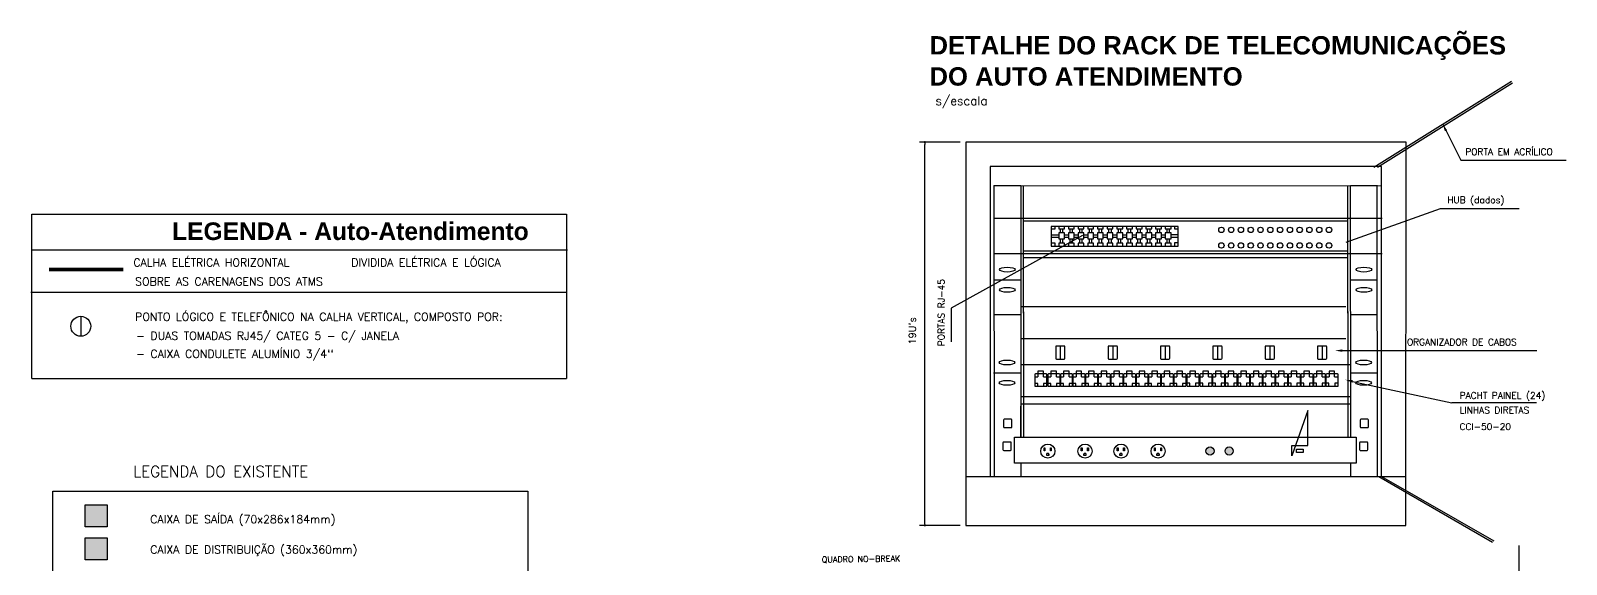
# Model space of a CAD drawing. Extents: x 16 to 124, y 36 to 90.
# Drawn here: x 102.82 to 123.75, y 79.43 to 86.69 of the extents above; entities that cross this region are included whole.
import ezdxf
from ezdxf.enums import TextEntityAlignment as Align

# ---------------------------------------------------------------- set-up
doc = ezdxf.new("R2010")
doc.units = 0
doc.header["$LTSCALE"] = 0.02
doc.header["$PDMODE"] = 2
doc.layers.get('DEFPOINTS').update_dxf_attribs({"linetype": 'CONTINUOUS'})
for name, color, linetype in [('20TEXTO_02', 1, 'CONTINUOUS'), ('25-COTAS', 4, 'CONTINUOUS'), ('25-TEXTO1', 7, 'CONTINUOUS'), ('34-LINHA', 2, 'CONTINUOUS'), ('35LUMINARIAS', 1, 'CONTINUOUS'), ('3PLANO', 5, 'CONTINUOUS'), ('7TEXTO', 1, 'CONTINUOUS'), ('ARQUITETURA', 1, 'CONTINUOUS'), ('CAIXAS', 7, 'CONTINUOUS'), ('CALHA', 160, 'CONTINUOUS'), ('DETALHES_CTR50', 2, 'CONTINUOUS'), ('PISO', 6, 'CONTINUOUS'), ('SETA', 1, 'CONTINUOUS'), ('TEXTO', 7, 'CONTINUOUS'), ('TEXTO-F', 6, 'CONTINUOUS'), ('TEXTO02', 3, 'CONTINUOUS'), ('TEXTO30', 5, 'CONTINUOUS'), ('TOMADAS30', 5, 'CONTINUOUS'), ('TX04-A', 1, 'CONTINUOUS')]:
    doc.layers.add(name, color=color, linetype=linetype)
doc.styles.add('REGUA60', font='romand.shx', dxfattribs={"width": 1.4})
doc.styles.add('ROMANS', font='simplex.shx')
doc.styles.add('SANSSERIFBOLD', font='sasb____.pfb', dxfattribs={"height": 0.5})
doc.dimstyles.new('ARQUITETURA', dxfattribs={"dimscale": 0, "dimtxt": 1.5, "dimasz": 0.1, "dimexe": 2, "dimexo": 3, "dimgap": 0.98, "dimtad": 1, "dimdec": 1, "dimlfac": 100, "dimrnd": 0.005, "dimdsep": 46, "dimtxsty": 'REGUA60', "dimcen": 4, "dimdle": 4, "dimse1": 1, "dimclrt": 2, "dimadec": 0, "dimazin": 0, "dimtfac": 100, "dimtmove": 0, "dimatfit": 3, "dimfxl": 1, "dimtolj": 1, "dimtzin": 0, "dimarcsym": 0})

msp = doc.modelspace()

# ---------------------------------------------------------------- hatches: boundary and pattern name
at = {"layer": 'ARQUITETURA', "linetype": 'Continuous'}
h = msp.add_hatch(color=1, dxfattribs=at)
h.paths.add_polyline_path([(118.95187, 80.97181, 1), (118.84067, 80.97181, 1)])
h.paths.add_polyline_path([(119.10015, 80.97181, 1), (119.21136, 80.97181, 1)])
at = {"layer": 'CAIXAS'}
for color, points in [(4, [(103.8667, 79.94069), (103.8667, 80.24069), (103.5667, 80.24069), (103.5667, 79.94069)]), (5, [(103.8667, 79.49087), (103.8667, 79.79087), (103.5667, 79.79087), (103.5667, 79.49087)])]:
    msp.add_hatch(color=color, dxfattribs=at).paths.add_polyline_path(points)

# ---------------------------------------------------------------- linework, layer by layer
at = {"layer": '25-COTAS'}
for p, q in [((115.01021, 85.16267), (115.01021, 85.14767)), ((115.00991, 79.97431), (115.00991, 79.98931))]:
    msp.add_line(p, q, dxfattribs=at)
at = {"layer": '25-COTAS', "const_width": 0.015}
for points in [[(115.01021, 85.17017, 1), (115.01021, 85.18517, 1)], [(115.00991, 79.96681, 1), (115.00991, 79.95181, 1)]]:
    msp.add_lwpolyline(points, format="xyb", close=True, dxfattribs=at)
at = {"layer": '34-LINHA', "color": 1}
for p, q in [((115.49125, 85.17767), (114.93521, 85.17767)), ((115.00991, 79.98931), (115.01021, 85.14767)), ((115.49095, 79.95931), (114.93491, 79.95931))]:
    msp.add_line(p, q, dxfattribs=at)
at = {"layer": '35LUMINARIAS'}
for p, q in [((116.73304, 83.91696), (116.83339, 83.91696)), ((116.85648, 83.94154), (116.85648, 83.99507)), ((116.88982, 83.94154), (116.88982, 83.99507)), ((116.91339, 83.91696), (116.96539, 83.91696)), ((116.99008, 83.94154), (116.99008, 83.99507)), ((117.02341, 83.94154), (117.02341, 83.99507)), ((117.0454, 83.91696), (117.0974, 83.91696)), ((117.12086, 83.94154), (117.12086, 83.99507)), ((117.15419, 83.94154), (117.15419, 83.99507)), ((117.1774, 83.91696), (117.22941, 83.91696)), ((117.25375, 83.94154), (117.25375, 83.99507)), ((117.28708, 83.94154), (117.28708, 83.99507)), ((117.30941, 83.91696), (117.36141, 83.91696)), ((117.38614, 83.94154), (117.38614, 83.99507)), ((117.41947, 83.94154), (117.41947, 83.99507)), ((117.44142, 83.91696), (117.49342, 83.91696)), ((117.51822, 83.94154), (117.51822, 83.99507)), ((117.55156, 83.94154), (117.55156, 83.99507)), ((117.57342, 83.91696), (117.62543, 83.91696)), ((117.64841, 83.94154), (117.64841, 83.99507)), ((117.68174, 83.94154), (117.68174, 83.99507)), ((117.70543, 83.91696), (117.75743, 83.91696)), ((117.7818, 83.94154), (117.7818, 83.99507)), ((117.81513, 83.94154), (117.81513, 83.99507)), ((117.83744, 83.91696), (117.88944, 83.91696)), ((117.91359, 83.94154), (117.91359, 83.99507)), ((117.94692, 83.94154), (117.94692, 83.99507)), ((117.96984, 83.91696), (118.02185, 83.91696)), ((118.04483, 83.94154), (118.04483, 83.99507)), ((118.07816, 83.94154), (118.07816, 83.99507)), ((118.10185, 83.91696), (118.15385, 83.91696)), ((118.17822, 83.94154), (118.17822, 83.99507)), ((118.21155, 83.94154), (118.21155, 83.99507)), ((118.23386, 83.91696), (118.28586, 83.91696)), ((118.31001, 83.94154), (118.31001, 83.99507)), ((118.34334, 83.94154), (118.34334, 83.99507)), ((118.36666, 83.91885), (118.46366, 83.91885)), ((116.73304, 83.88362), (116.83339, 83.88362)), ((116.85648, 83.80335), (116.85648, 83.86154)), ((116.88982, 83.80335), (116.88982, 83.86154)), ((116.91339, 83.88362), (116.96539, 83.88362)), ((116.99008, 83.80335), (116.99008, 83.86154)), ((117.02341, 83.80335), (117.02341, 83.86154)), ((117.0454, 83.88362), (117.0974, 83.88362)), ((117.12086, 83.80335), (117.12086, 83.86154)), ((117.15419, 83.80335), (117.15419, 83.86154)), ((117.1774, 83.88362), (117.22941, 83.88362)), ((117.25375, 83.80335), (117.25375, 83.86154)), ((117.28708, 83.80335), (117.28708, 83.86154)), ((117.30941, 83.88362), (117.36141, 83.88362)), ((117.38614, 83.80335), (117.38614, 83.86154)), ((117.41947, 83.80335), (117.41947, 83.86154)), ((117.44142, 83.88362), (117.49342, 83.88362)), ((117.51822, 83.80335), (117.51822, 83.86154)), ((117.55156, 83.80335), (117.55156, 83.86154)), ((117.57342, 83.88362), (117.62543, 83.88362)), ((117.64841, 83.80335), (117.64841, 83.86154)), ((117.68174, 83.80335), (117.68174, 83.86154)), ((117.70543, 83.88362), (117.75743, 83.88362)), ((117.7818, 83.80335), (117.7818, 83.86154)), ((117.81513, 83.80335), (117.81513, 83.86154)), ((117.83744, 83.88362), (117.88944, 83.88362)), ((117.91359, 83.80335), (117.91359, 83.86154)), ((117.94692, 83.80335), (117.94692, 83.86154)), ((117.96984, 83.88362), (118.02185, 83.88362)), ((118.04483, 83.80335), (118.04483, 83.86154)), ((118.07816, 83.80335), (118.07816, 83.86154)), ((118.10185, 83.88362), (118.15385, 83.88362)), ((118.17822, 83.80335), (118.17822, 83.86154)), ((118.21155, 83.80335), (118.21155, 83.86154)), ((118.23386, 83.88362), (118.28586, 83.88362)), ((118.31001, 83.80335), (118.31001, 83.86154)), ((118.34334, 83.80335), (118.34334, 83.86154)), ((118.36666, 83.88551), (118.46366, 83.88551))]:
    msp.add_line(p, q, dxfattribs=at)
at = {"layer": '3PLANO', "color": 5}
for p, q in [((121.12954, 84.83734), (123.00327, 86.00817)), ((121.17987, 84.83734), (123.0174, 85.98555)), ((115.56625, 85.17767), (115.56595, 79.95931)), ((121.56655, 85.17767), (115.56625, 85.17767)), ((121.56625, 79.95931), (121.56655, 85.17767)), ((115.8996, 84.84432), (115.8993, 80.62601)), ((121.2332, 84.84432), (115.8996, 84.84432)), ((121.2329, 80.62601), (121.2332, 84.84432)), ((115.9502, 84.58522), (115.95264, 80.62601)), ((115.9502, 84.58522), (116.31689, 84.58522)), ((116.31689, 84.58308), (121.2332, 84.58524)), ((116.31689, 84.58522), (116.31933, 81.16124)), ((116.34817, 84.5831), (116.35192, 81.16124)), ((120.77881, 81.16124), (120.77506, 84.58504)), ((120.81288, 81.16124), (120.80991, 84.58505)), ((120.81044, 84.58522), (121.17713, 84.58522)), ((121.17957, 80.62601), (121.1737, 84.58521)), ((115.95042, 84.14322), (121.24274, 84.14322)), ((116.3485, 84.21383), (116.3485, 82.85083)), ((120.77539, 82.85083), (120.77539, 84.21383)), ((116.3485, 84.1057), (116.3485, 83.63901)), ((116.3485, 84.1057), (120.77539, 84.1057)), ((116.73304, 84.02983), (116.73304, 83.76315)), ((118.46366, 84.02983), (116.73304, 84.02983)), ((118.46366, 83.76315), (118.46366, 84.02983)), ((120.77539, 83.63901), (120.77539, 84.1057)), ((116.73304, 83.76315), (118.46366, 83.76315)), ((115.95052, 83.66102), (121.24274, 83.66102)), ((116.3485, 83.69891), (120.77539, 83.69891)), ((116.3485, 83.65357), (116.3485, 83.18688)), ((116.3485, 83.60663), (120.77539, 83.60663)), ((120.77539, 83.18688), (120.77539, 83.65357)), ((115.94989, 83.30387), (116.31658, 83.30387)), ((120.80978, 83.30387), (121.17646, 83.30387)), ((116.319, 82.94127), (120.74588, 82.94127)), ((115.94989, 82.831), (116.31658, 82.831)), ((120.80978, 82.831), (121.17646, 82.831)), ((116.319, 82.5037), (120.74588, 82.5037)), ((115.94716, 82.03829), (116.31385, 82.03829)), ((116.31849, 82.15079), (120.81205, 82.15079)), ((120.80705, 82.03829), (121.17373, 82.03829)), ((120.8074, 82.03829), (121.17409, 82.03829)), ((116.31869, 81.71322), (120.81224, 81.71322)), ((116.31873, 81.61322), (120.81229, 81.61322)), ((116.31933, 81.16647), (116.31933, 81.58359)), ((116.23328, 81.16124), (120.88931, 81.16124)), ((116.23328, 80.80562), (116.23328, 81.16124)), ((120.88931, 81.16124), (120.88931, 80.80562)), ((120.88931, 80.80562), (116.23328, 80.80562)), ((116.31933, 80.80562), (116.31933, 80.62601)), ((120.81288, 80.62601), (120.81288, 80.80562)), ((115.56595, 80.62601), (121.56625, 80.62601)), ((121.19519, 80.62601), (122.74619, 79.73004)), ((121.2329, 80.62601), (122.76505, 79.74889)), ((115.56595, 79.95931), (121.56625, 79.95931))]:
    msp.add_line(p, q, dxfattribs=at)
at = {"layer": 'ARQUITETURA', "color": 1, "linetype": 'Continuous'}
for p, q in [((116.73304, 83.99507), (116.7867, 83.99507)), ((116.7867, 83.99507), (116.7867, 84.02983)), ((116.83339, 84.02983), (116.83339, 83.99507)), ((116.83339, 83.99507), (116.91339, 83.99507)), ((116.91339, 83.94154), (116.83339, 83.94154)), ((116.83339, 83.94154), (116.83339, 83.86154)), ((116.91339, 83.99507), (116.91339, 84.02983)), ((116.91339, 83.86154), (116.91339, 83.94154)), ((116.96539, 84.02983), (116.96539, 83.99507)), ((116.96539, 83.99507), (117.0454, 83.99507)), ((117.0454, 83.94154), (116.96539, 83.94154)), ((116.96539, 83.94154), (116.96539, 83.86154)), ((117.0454, 83.99507), (117.0454, 84.02983)), ((117.0454, 83.86154), (117.0454, 83.94154)), ((117.0974, 84.02983), (117.0974, 83.99507)), ((117.0974, 83.99507), (117.1774, 83.99507)), ((117.1774, 83.94154), (117.0974, 83.94154)), ((117.0974, 83.94154), (117.0974, 83.86154)), ((117.1774, 83.99507), (117.1774, 84.02983)), ((117.1774, 83.86154), (117.1774, 83.94154)), ((117.22941, 84.02983), (117.22941, 83.99507)), ((117.22941, 83.99507), (117.30941, 83.99507)), ((117.22941, 83.94154), (117.22941, 83.86154)), ((117.30941, 83.94154), (117.22941, 83.94154)), ((117.30941, 83.99507), (117.30941, 84.02983)), ((117.30941, 83.86154), (117.30941, 83.94154)), ((117.36141, 84.02983), (117.36141, 83.99507)), ((117.36141, 83.99507), (117.44142, 83.99507)), ((117.44142, 83.94154), (117.36141, 83.94154)), ((117.36141, 83.94154), (117.36141, 83.86154)), ((117.44142, 83.99507), (117.44142, 84.02983)), ((117.44142, 83.86154), (117.44142, 83.94154)), ((117.49342, 84.02983), (117.49342, 83.99507)), ((117.49342, 83.99507), (117.57342, 83.99507)), ((117.49342, 83.94154), (117.49342, 83.86154)), ((117.57342, 83.94154), (117.49342, 83.94154)), ((117.57342, 83.99507), (117.57342, 84.02983)), ((117.57342, 83.86154), (117.57342, 83.94154)), ((117.62543, 84.02983), (117.62543, 83.99507)), ((117.62543, 83.99507), (117.70543, 83.99507)), ((117.70543, 83.94154), (117.62543, 83.94154)), ((117.62543, 83.94154), (117.62543, 83.86154)), ((117.70543, 83.99507), (117.70543, 84.02983)), ((117.70543, 83.86154), (117.70543, 83.94154)), ((117.75743, 84.02983), (117.75743, 83.99507)), ((117.75743, 83.99507), (117.83744, 83.99507)), ((117.75743, 83.94154), (117.75743, 83.86154)), ((117.83744, 83.94154), (117.75743, 83.94154)), ((117.83744, 83.99507), (117.83744, 84.02983)), ((117.83744, 83.86154), (117.83744, 83.94154)), ((117.88944, 84.02983), (117.88944, 83.99507)), ((117.88944, 83.99507), (117.96944, 83.99507)), ((117.88944, 83.94154), (117.88944, 83.86154)), ((117.96944, 83.94154), (117.88944, 83.94154)), ((117.96944, 83.99507), (117.96944, 84.02983)), ((117.96944, 83.86154), (117.96944, 83.94154)), ((118.02185, 84.02983), (118.02185, 83.99507)), ((118.02185, 83.99507), (118.10185, 83.99507)), ((118.10185, 83.94154), (118.02185, 83.94154)), ((118.02185, 83.94154), (118.02185, 83.86154)), ((118.10185, 83.99507), (118.10185, 84.02983)), ((118.10185, 83.86154), (118.10185, 83.94154)), ((118.15385, 84.02983), (118.15385, 83.99507)), ((118.15385, 83.99507), (118.23386, 83.99507)), ((118.15385, 83.94154), (118.15385, 83.86154)), ((118.23386, 83.94154), (118.15385, 83.94154)), ((118.23386, 83.99507), (118.23386, 84.02983)), ((118.23386, 83.86154), (118.23386, 83.94154)), ((118.28586, 84.02983), (118.28586, 83.99507)), ((118.28586, 83.99507), (118.36586, 83.99507)), ((118.36586, 83.94154), (118.28586, 83.94154)), ((118.28586, 83.94154), (118.28586, 83.86154)), ((118.36586, 83.99507), (118.36586, 84.02983)), ((118.36586, 83.86154), (118.36586, 83.94154)), ((118.41335, 84.03172), (118.41335, 83.99696)), ((118.41335, 83.99696), (118.46366, 83.99696)), ((116.7867, 83.80335), (116.73304, 83.80335)), ((116.7867, 83.76315), (116.7867, 83.80335)), ((116.83339, 83.86154), (116.91339, 83.86154)), ((116.83339, 83.80335), (116.83339, 83.76315)), ((116.91339, 83.80335), (116.83339, 83.80335)), ((116.91339, 83.76315), (116.91339, 83.80335)), ((116.96539, 83.86154), (117.0454, 83.86154)), ((117.0454, 83.80335), (116.96539, 83.80335)), ((116.96539, 83.80335), (116.96539, 83.76315)), ((117.0454, 83.76315), (117.0454, 83.80335)), ((117.0974, 83.86154), (117.1774, 83.86154)), ((117.0974, 83.80335), (117.0974, 83.76315)), ((117.1774, 83.80335), (117.0974, 83.80335)), ((117.1774, 83.76315), (117.1774, 83.80335)), ((117.22941, 83.86154), (117.30941, 83.86154)), ((117.22941, 83.80335), (117.22941, 83.76315)), ((117.30941, 83.80335), (117.22941, 83.80335)), ((117.30941, 83.76315), (117.30941, 83.80335)), ((117.36141, 83.86154), (117.44142, 83.86154)), ((117.36141, 83.80335), (117.36141, 83.76315)), ((117.44142, 83.80335), (117.36141, 83.80335)), ((117.44142, 83.76315), (117.44142, 83.80335)), ((117.49342, 83.86154), (117.57342, 83.86154)), ((117.49342, 83.80335), (117.49342, 83.76315)), ((117.57342, 83.80335), (117.49342, 83.80335)), ((117.57342, 83.76315), (117.57342, 83.80335)), ((117.62543, 83.86154), (117.70543, 83.86154)), ((117.70543, 83.80335), (117.62543, 83.80335)), ((117.62543, 83.80335), (117.62543, 83.76315)), ((117.70543, 83.76315), (117.70543, 83.80335)), ((117.75743, 83.86154), (117.83744, 83.86154)), ((117.75743, 83.80335), (117.75743, 83.76315)), ((117.83744, 83.80335), (117.75743, 83.80335)), ((117.83744, 83.76315), (117.83744, 83.80335)), ((117.88944, 83.86154), (117.96944, 83.86154)), ((117.88944, 83.80335), (117.88944, 83.76315)), ((117.96944, 83.80335), (117.88944, 83.80335)), ((117.96944, 83.76315), (117.96944, 83.80335)), ((118.02185, 83.86154), (118.10185, 83.86154)), ((118.02185, 83.80335), (118.02185, 83.76315)), ((118.10185, 83.80335), (118.02185, 83.80335)), ((118.10185, 83.76315), (118.10185, 83.80335)), ((118.15385, 83.86154), (118.23386, 83.86154)), ((118.15385, 83.80335), (118.15385, 83.76315)), ((118.23386, 83.80335), (118.15385, 83.80335)), ((118.23386, 83.76315), (118.23386, 83.80335)), ((118.28586, 83.86154), (118.36586, 83.86154)), ((118.28586, 83.80335), (118.28586, 83.76315)), ((118.36586, 83.80335), (118.28586, 83.80335)), ((118.36586, 83.76315), (118.36586, 83.80335)), ((118.46366, 83.80524), (118.41335, 83.80524)), ((118.41335, 83.80524), (118.41335, 83.76504)), ((116.79253, 82.39079), (116.79253, 82.23412)), ((116.90921, 82.40079), (116.80253, 82.40079)), ((116.86027, 82.22412), (116.86027, 82.40079)), ((116.91921, 82.23412), (116.91921, 82.39079)), ((117.5059, 82.39079), (117.5059, 82.23412)), ((117.62258, 82.40079), (117.5159, 82.40079)), ((117.57363, 82.22412), (117.57363, 82.40079)), ((117.63258, 82.23412), (117.63258, 82.39079)), ((118.21927, 82.39079), (118.21927, 82.23412)), ((118.33594, 82.40079), (118.22927, 82.40079)), ((118.287, 82.22412), (118.287, 82.40079)), ((118.34595, 82.23412), (118.34595, 82.39079)), ((118.93264, 82.39079), (118.93264, 82.23412)), ((119.04931, 82.40079), (118.94264, 82.40079)), ((119.00037, 82.22412), (119.00037, 82.40079)), ((119.05931, 82.23412), (119.05931, 82.39079)), ((119.64601, 82.39079), (119.64601, 82.23412)), ((119.76268, 82.40079), (119.65601, 82.40079)), ((119.71374, 82.22412), (119.71374, 82.40079)), ((119.77268, 82.23412), (119.77268, 82.39079)), ((120.35938, 82.39079), (120.35938, 82.23412)), ((120.47605, 82.40079), (120.36938, 82.40079)), ((120.42711, 82.22412), (120.42711, 82.40079)), ((120.48605, 82.23412), (120.48605, 82.39079)), ((116.54856, 82.05894), (116.54856, 81.98198)), ((116.62551, 82.05894), (116.54856, 82.05894)), ((116.62551, 81.98198), (116.62551, 82.05894)), ((116.72577, 82.05894), (116.72577, 81.98198)), ((116.80273, 82.05894), (116.72577, 82.05894)), ((116.80253, 82.22412), (116.90921, 82.22412)), ((116.80273, 81.98198), (116.80273, 82.05894)), ((116.89764, 82.05894), (116.89764, 81.98198)), ((116.97459, 82.05894), (116.89764, 82.05894)), ((116.97459, 81.98198), (116.97459, 82.05894)), ((117.06951, 82.05894), (117.06951, 81.98198)), ((117.14646, 82.05894), (117.06951, 82.05894)), ((117.14646, 81.98198), (117.14646, 82.05894)), ((117.24137, 82.05894), (117.24137, 81.98198)), ((117.31833, 82.05894), (117.24137, 82.05894)), ((117.31833, 81.98198), (117.31833, 82.05894)), ((117.41324, 82.05894), (117.41324, 81.98198)), ((117.4902, 82.05894), (117.41324, 82.05894)), ((117.4902, 81.98198), (117.4902, 82.05894)), ((117.5159, 82.22412), (117.62258, 82.22412)), ((117.58511, 82.05894), (117.58511, 81.98198)), ((117.66207, 82.05894), (117.58511, 82.05894)), ((117.66207, 81.98198), (117.66207, 82.05894)), ((117.75698, 82.05894), (117.75698, 81.98198)), ((117.83393, 82.05894), (117.75698, 82.05894)), ((117.83393, 81.98198), (117.83393, 82.05894)), ((117.92885, 82.05894), (117.92885, 81.98198)), ((118.0058, 82.05894), (117.92885, 82.05894)), ((118.0058, 81.98198), (118.0058, 82.05894)), ((118.10071, 82.05894), (118.10071, 81.98198)), ((118.17767, 82.05894), (118.10071, 82.05894)), ((118.17767, 81.98198), (118.17767, 82.05894)), ((118.22927, 82.22412), (118.33594, 82.22412)), ((118.27258, 82.05894), (118.27258, 81.98198)), ((118.34954, 82.05894), (118.27258, 82.05894)), ((118.34954, 81.98198), (118.34954, 82.05894)), ((118.52141, 82.05894), (118.44445, 82.05894)), ((118.44445, 82.05894), (118.44445, 81.98198)), ((118.52141, 81.98198), (118.52141, 82.05894)), ((118.62132, 82.05894), (118.62132, 81.98198)), ((118.69828, 82.05894), (118.62132, 82.05894)), ((118.69828, 81.98198), (118.69828, 82.05894)), ((118.79853, 82.05894), (118.79853, 81.98198)), ((118.87549, 82.05894), (118.79853, 82.05894)), ((118.87549, 81.98198), (118.87549, 82.05894)), ((118.94264, 82.22412), (119.04931, 82.22412)), ((118.9704, 82.05894), (118.9704, 81.98198)), ((119.04736, 82.05894), (118.9704, 82.05894)), ((119.04736, 81.98198), (119.04736, 82.05894)), ((119.14227, 82.05894), (119.14227, 81.98198)), ((119.21923, 82.05894), (119.14227, 82.05894)), ((119.21923, 81.98198), (119.21923, 82.05894)), ((119.31414, 82.05894), (119.31414, 81.98198)), ((119.3911, 82.05894), (119.31414, 82.05894)), ((119.3911, 81.98198), (119.3911, 82.05894)), ((119.56296, 82.05894), (119.48601, 82.05894)), ((119.48601, 82.05894), (119.48601, 81.98198)), ((119.56296, 81.98198), (119.56296, 82.05894)), ((119.65601, 82.22412), (119.76268, 82.22412)), ((119.65788, 82.05894), (119.65788, 81.98198)), ((119.73483, 82.05894), (119.65788, 82.05894)), ((119.73483, 81.98198), (119.73483, 82.05894)), ((119.82974, 82.05894), (119.82974, 81.98198)), ((119.9067, 82.05894), (119.82974, 82.05894)), ((119.9067, 81.98198), (119.9067, 82.05894)), ((120.00161, 82.05894), (120.00161, 81.98198)), ((120.07857, 82.05894), (120.00161, 82.05894)), ((120.07857, 81.98198), (120.07857, 82.05894)), ((120.17348, 82.05894), (120.17348, 81.98198)), ((120.25044, 82.05894), (120.17348, 82.05894)), ((120.25044, 81.98198), (120.25044, 82.05894)), ((120.34535, 82.05894), (120.34535, 81.98198)), ((120.4223, 82.05894), (120.34535, 82.05894)), ((120.36938, 82.22412), (120.47605, 82.22412)), ((120.4223, 81.98198), (120.4223, 82.05894)), ((120.51722, 82.05894), (120.51722, 81.98198)), ((120.59417, 82.05894), (120.51722, 82.05894)), ((120.59417, 81.98198), (120.59417, 82.05894)), ((116.50732, 82.01101), (116.50732, 81.86351)), ((116.50732, 81.98198), (116.54856, 81.98198)), ((116.54821, 81.89112), (116.50732, 81.89112)), ((116.66444, 82.02063), (116.51694, 82.02063)), ((116.51694, 81.85389), (116.66444, 81.85389)), ((116.54821, 81.85389), (116.54821, 81.89112)), ((116.62551, 81.98198), (116.67406, 81.98198)), ((116.67406, 81.89112), (116.62603, 81.89112)), ((116.62603, 81.89112), (116.62603, 81.85389)), ((116.67406, 81.86351), (116.67406, 82.01101)), ((116.68453, 82.01101), (116.68453, 81.86351)), ((116.68453, 81.98198), (116.72577, 81.98198)), ((116.72543, 81.89112), (116.68453, 81.89112)), ((116.84165, 82.02063), (116.69415, 82.02063)), ((116.69415, 81.85389), (116.84165, 81.85389)), ((116.72543, 81.85389), (116.72543, 81.89112)), ((116.80273, 81.98198), (116.85127, 81.98198)), ((116.85127, 81.89112), (116.80325, 81.89112)), ((116.80325, 81.89112), (116.80325, 81.85389)), ((116.85127, 81.86351), (116.85127, 82.01101)), ((116.85127, 81.98198), (116.89764, 81.98198)), ((116.89729, 81.89112), (116.85127, 81.89112)), ((116.8564, 82.01101), (116.8564, 81.86351)), ((117.01352, 82.02063), (116.86602, 82.02063)), ((116.86602, 81.85389), (117.01352, 81.85389)), ((116.89729, 81.85389), (116.89729, 81.89112)), ((116.97459, 81.98198), (117.02314, 81.98198)), ((117.02314, 81.89112), (116.97511, 81.89112)), ((116.97511, 81.89112), (116.97511, 81.85389)), ((117.02314, 81.86351), (117.02314, 82.01101)), ((117.02314, 81.98198), (117.06951, 81.98198)), ((117.06916, 81.89112), (117.02314, 81.89112)), ((117.02827, 82.01101), (117.02827, 81.86351)), ((117.18539, 82.02063), (117.03789, 82.02063)), ((117.03789, 81.85389), (117.18539, 81.85389)), ((117.06916, 81.85389), (117.06916, 81.89112)), ((117.14646, 81.98198), (117.19501, 81.98198)), ((117.19501, 81.89112), (117.14698, 81.89112)), ((117.14698, 81.89112), (117.14698, 81.85389)), ((117.19501, 81.86351), (117.19501, 82.01101)), ((117.19501, 81.98198), (117.24137, 81.98198)), ((117.24103, 81.89112), (117.19501, 81.89112)), ((117.20014, 82.01101), (117.20014, 81.86351)), ((117.35725, 82.02063), (117.20976, 82.02063)), ((117.20976, 81.85389), (117.35725, 81.85389)), ((117.24103, 81.85389), (117.24103, 81.89112)), ((117.31833, 81.98198), (117.36687, 81.98198)), ((117.36687, 81.89112), (117.31885, 81.89112)), ((117.31885, 81.89112), (117.31885, 81.85389)), ((117.36687, 81.86351), (117.36687, 82.01101)), ((117.36687, 81.98198), (117.41324, 81.98198)), ((117.4129, 81.89112), (117.36687, 81.89112)), ((117.372, 82.01101), (117.372, 81.86351)), ((117.52912, 82.02063), (117.38162, 82.02063)), ((117.38162, 81.85389), (117.52912, 81.85389)), ((117.4129, 81.85389), (117.4129, 81.89112)), ((117.4902, 81.98198), (117.53874, 81.98198)), ((117.53874, 81.89112), (117.49072, 81.89112)), ((117.49072, 81.89112), (117.49072, 81.85389)), ((117.53874, 81.86351), (117.53874, 82.01101)), ((117.53874, 81.98198), (117.58511, 81.98198)), ((117.58477, 81.89112), (117.53874, 81.89112)), ((117.54387, 82.01101), (117.54387, 81.86351)), ((117.70099, 82.02063), (117.55349, 82.02063)), ((117.55349, 81.85389), (117.70099, 81.85389)), ((117.58477, 81.85389), (117.58477, 81.89112)), ((117.66207, 81.98198), (117.71061, 81.98198)), ((117.71061, 81.89112), (117.66259, 81.89112)), ((117.66259, 81.89112), (117.66259, 81.85389)), ((117.71061, 81.86351), (117.71061, 82.01101)), ((117.71061, 81.98198), (117.75698, 81.98198)), ((117.75663, 81.89112), (117.71061, 81.89112)), ((117.71574, 82.01101), (117.71574, 81.86351)), ((117.87286, 82.02063), (117.72536, 82.02063)), ((117.72536, 81.85389), (117.87286, 81.85389)), ((117.75663, 81.85389), (117.75663, 81.89112)), ((117.83393, 81.98198), (117.88248, 81.98198)), ((117.88248, 81.89112), (117.83445, 81.89112)), ((117.83445, 81.89112), (117.83445, 81.85389)), ((117.88248, 81.86351), (117.88248, 82.01101)), ((117.88248, 81.98198), (117.92885, 81.98198)), ((117.9285, 81.89112), (117.88248, 81.89112)), ((117.88761, 82.01101), (117.88761, 81.86351)), ((118.04473, 82.02063), (117.89723, 82.02063)), ((117.89723, 81.85389), (118.04473, 81.85389)), ((117.9285, 81.85389), (117.9285, 81.89112)), ((118.0058, 81.98198), (118.05435, 81.98198)), ((118.05435, 81.89112), (118.00632, 81.89112)), ((118.00632, 81.89112), (118.00632, 81.85389)), ((118.05435, 81.86351), (118.05435, 82.01101)), ((118.05435, 81.98198), (118.10071, 81.98198)), ((118.10037, 81.89112), (118.05435, 81.89112)), ((118.05948, 82.01101), (118.05948, 81.86351)), ((118.21659, 82.02063), (118.0691, 82.02063)), ((118.0691, 81.85389), (118.21659, 81.85389)), ((118.10037, 81.85389), (118.10037, 81.89112)), ((118.17767, 81.98198), (118.22621, 81.98198)), ((118.17819, 81.89112), (118.17819, 81.85389)), ((118.22621, 81.89112), (118.17819, 81.89112)), ((118.22621, 81.86351), (118.22621, 82.01101)), ((118.22621, 81.98198), (118.27258, 81.98198)), ((118.27224, 81.89112), (118.22621, 81.89112)), ((118.23134, 82.01101), (118.23134, 81.86351)), ((118.38846, 82.02063), (118.24096, 82.02063)), ((118.24096, 81.85389), (118.38846, 81.85389)), ((118.27224, 81.85389), (118.27224, 81.89112)), ((118.34954, 81.98198), (118.39808, 81.98198)), ((118.39808, 81.89112), (118.35006, 81.89112)), ((118.35006, 81.89112), (118.35006, 81.85389)), ((118.39808, 81.86351), (118.39808, 82.01101)), ((118.39808, 81.98198), (118.44445, 81.98198)), ((118.44411, 81.89112), (118.39808, 81.89112)), ((118.40321, 82.01101), (118.40321, 81.86351)), ((118.56033, 82.02063), (118.41283, 82.02063)), ((118.41283, 81.85389), (118.56033, 81.85389)), ((118.44411, 81.85389), (118.44411, 81.89112)), ((118.52141, 81.98198), (118.56995, 81.98198)), ((118.56995, 81.89112), (118.52193, 81.89112)), ((118.52193, 81.89112), (118.52193, 81.85389)), ((118.56995, 81.86351), (118.56995, 82.01101)), ((118.58009, 82.01101), (118.58009, 81.86351)), ((118.58009, 81.98198), (118.62132, 81.98198)), ((118.62098, 81.89418), (118.58009, 81.89418)), ((118.7372, 82.02063), (118.5897, 82.02063)), ((118.5897, 81.85389), (118.7372, 81.85389)), ((118.62098, 81.85389), (118.62098, 81.89418)), ((118.69828, 81.98198), (118.74682, 81.98198)), ((118.74682, 81.89418), (118.6988, 81.89418)), ((118.6988, 81.89418), (118.6988, 81.85389)), ((118.74682, 81.86351), (118.74682, 82.01101)), ((118.7573, 82.01101), (118.7573, 81.86351)), ((118.7573, 81.98198), (118.79853, 81.98198)), ((118.79819, 81.89418), (118.7573, 81.89418)), ((118.91442, 82.02063), (118.76692, 82.02063)), ((118.76692, 81.85389), (118.91442, 81.85389)), ((118.79819, 81.85389), (118.79819, 81.89418)), ((118.87549, 81.98198), (118.92403, 81.98198)), ((118.92403, 81.89418), (118.87601, 81.89418)), ((118.87601, 81.89418), (118.87601, 81.85389)), ((118.92403, 81.86351), (118.92403, 82.01101)), ((118.92403, 81.98198), (118.9704, 81.98198)), ((118.97006, 81.89418), (118.92403, 81.89418)), ((118.92917, 82.01101), (118.92917, 81.86351)), ((119.08628, 82.02063), (118.93878, 82.02063)), ((118.93878, 81.85389), (119.08628, 81.85389)), ((118.97006, 81.85389), (118.97006, 81.89418)), ((119.04736, 81.98198), (119.0959, 81.98198)), ((119.0959, 81.89418), (119.04788, 81.89418)), ((119.04788, 81.89418), (119.04788, 81.85389)), ((119.0959, 81.86351), (119.0959, 82.01101)), ((119.0959, 81.98198), (119.14227, 81.98198)), ((119.14193, 81.89418), (119.0959, 81.89418)), ((119.10103, 82.01101), (119.10103, 81.86351)), ((119.25815, 82.02063), (119.11065, 82.02063)), ((119.11065, 81.85389), (119.25815, 81.85389)), ((119.14193, 81.85389), (119.14193, 81.89418)), ((119.21923, 81.98198), (119.26777, 81.98198)), ((119.26777, 81.89418), (119.21975, 81.89418)), ((119.21975, 81.89418), (119.21975, 81.85389)), ((119.26777, 81.86351), (119.26777, 82.01101)), ((119.26777, 81.98198), (119.31414, 81.98198)), ((119.3138, 81.89418), (119.26777, 81.89418)), ((119.2729, 82.01101), (119.2729, 81.86351)), ((119.43002, 82.02063), (119.28252, 82.02063)), ((119.28252, 81.85389), (119.43002, 81.85389)), ((119.3138, 81.85389), (119.3138, 81.89418)), ((119.3911, 81.98198), (119.43964, 81.98198)), ((119.43964, 81.89418), (119.39162, 81.89418)), ((119.39162, 81.89418), (119.39162, 81.85389)), ((119.43964, 81.86351), (119.43964, 82.01101)), ((119.43964, 81.98198), (119.48601, 81.98198)), ((119.48566, 81.89418), (119.43964, 81.89418)), ((119.44477, 82.01101), (119.44477, 81.86351)), ((119.60189, 82.02063), (119.45439, 82.02063)), ((119.45439, 81.85389), (119.60189, 81.85389)), ((119.48566, 81.85389), (119.48566, 81.89418)), ((119.56296, 81.98198), (119.61151, 81.98198)), ((119.61151, 81.89418), (119.56348, 81.89418)), ((119.56348, 81.89418), (119.56348, 81.85389)), ((119.61151, 81.86351), (119.61151, 82.01101)), ((119.61151, 81.98198), (119.65788, 81.98198)), ((119.65753, 81.89418), (119.61151, 81.89418)), ((119.61664, 82.01101), (119.61664, 81.86351)), ((119.77376, 82.02063), (119.62626, 82.02063)), ((119.62626, 81.85389), (119.77376, 81.85389)), ((119.65753, 81.85389), (119.65753, 81.89418)), ((119.73483, 81.98198), (119.78338, 81.98198)), ((119.78338, 81.89418), (119.73535, 81.89418)), ((119.73535, 81.89418), (119.73535, 81.85389)), ((119.78338, 81.86351), (119.78338, 82.01101)), ((119.78338, 81.98198), (119.82974, 81.98198)), ((119.8294, 81.89418), (119.78338, 81.89418)), ((119.78851, 82.01101), (119.78851, 81.86351)), ((119.94562, 82.02063), (119.79813, 82.02063)), ((119.79813, 81.85389), (119.94562, 81.85389)), ((119.8294, 81.85389), (119.8294, 81.89418)), ((119.9067, 81.98198), (119.95524, 81.98198)), ((119.95524, 81.89418), (119.90722, 81.89418)), ((119.90722, 81.89418), (119.90722, 81.85389)), ((119.95524, 81.86351), (119.95524, 82.01101)), ((119.95524, 81.98198), (120.00161, 81.98198)), ((120.00127, 81.89418), (119.95524, 81.89418)), ((119.96037, 82.01101), (119.96037, 81.86351)), ((120.11749, 82.02063), (119.96999, 82.02063)), ((119.96999, 81.85389), (120.11749, 81.85389)), ((120.00127, 81.85389), (120.00127, 81.89418)), ((120.07857, 81.98198), (120.12711, 81.98198)), ((120.12711, 81.89418), (120.07909, 81.89418)), ((120.07909, 81.89418), (120.07909, 81.85389)), ((120.12711, 81.86351), (120.12711, 82.01101)), ((120.12711, 81.98198), (120.17348, 81.98198)), ((120.17314, 81.89418), (120.12711, 81.89418)), ((120.13224, 82.01101), (120.13224, 81.86351)), ((120.28936, 82.02063), (120.14186, 82.02063)), ((120.14186, 81.85389), (120.28936, 81.85389)), ((120.17314, 81.85389), (120.17314, 81.89418)), ((120.25044, 81.98198), (120.29898, 81.98198)), ((120.29898, 81.89418), (120.25096, 81.89418)), ((120.25096, 81.89418), (120.25096, 81.85389)), ((120.29898, 81.86351), (120.29898, 82.01101)), ((120.29898, 81.98198), (120.34535, 81.98198)), ((120.345, 81.89418), (120.29898, 81.89418)), ((120.30411, 82.01101), (120.30411, 81.86351)), ((120.46123, 82.02063), (120.31373, 82.02063)), ((120.31373, 81.85389), (120.46123, 81.85389)), ((120.345, 81.85389), (120.345, 81.89418)), ((120.4223, 81.98198), (120.47085, 81.98198)), ((120.47085, 81.89418), (120.42282, 81.89418)), ((120.42282, 81.89418), (120.42282, 81.85389)), ((120.47085, 81.86351), (120.47085, 82.01101)), ((120.47085, 81.98198), (120.51722, 81.98198)), ((120.51687, 81.89418), (120.47085, 81.89418)), ((120.47598, 82.01101), (120.47598, 81.86351)), ((120.6331, 82.02063), (120.4856, 82.02063)), ((120.4856, 81.85389), (120.6331, 81.85389)), ((120.51687, 81.85389), (120.51687, 81.89418)), ((120.59417, 81.98198), (120.64272, 81.98198)), ((120.64272, 81.89418), (120.59469, 81.89418)), ((120.59469, 81.89418), (120.59469, 81.85389)), ((120.64272, 81.86351), (120.64272, 82.01101)), ((123.34467, 81.62564), (122.19091, 81.62564)), ((116.18593, 81.40336), (116.09259, 81.40336)), ((120.23076, 81.52123), (120.00835, 80.90699)), ((120.23076, 81.0459), (120.23076, 81.52123)), ((121.04522, 81.40336), (120.95188, 81.40336)), ((116.08259, 81.39336), (116.08259, 81.30002)), ((116.09259, 81.29002), (116.18593, 81.29002)), ((116.19593, 81.30002), (116.19593, 81.39336)), ((120.94188, 81.39336), (120.94188, 81.30002)), ((120.95188, 81.29002), (121.04522, 81.29002)), ((121.05522, 81.30002), (121.05522, 81.39336)), ((116.0741, 81.08415), (116.0741, 80.99082)), ((116.17744, 81.09415), (116.0841, 81.09415)), ((116.18744, 80.99082), (116.18744, 81.08415)), ((116.63442, 81.0163), (116.64456, 81.0163)), ((116.63442, 80.975), (116.63442, 81.0163)), ((116.64456, 81.0163), (116.64456, 80.975)), ((116.72097, 81.0163), (116.7311, 81.0163)), ((116.72097, 80.975), (116.72097, 81.0163)), ((116.7311, 81.0163), (116.7311, 80.975)), ((117.14125, 81.0163), (117.15138, 81.0163)), ((117.14125, 80.975), (117.14125, 81.0163)), ((117.15138, 81.0163), (117.15138, 80.975)), ((117.22779, 81.0163), (117.23793, 81.0163)), ((117.22779, 80.975), (117.22779, 81.0163)), ((117.23793, 81.0163), (117.23793, 80.975)), ((117.63191, 81.0163), (117.64205, 81.0163)), ((117.63191, 80.975), (117.63191, 81.0163)), ((117.64205, 81.0163), (117.64205, 80.975)), ((117.71846, 80.975), (117.71846, 81.0163)), ((117.71846, 81.0163), (117.72859, 81.0163)), ((117.72859, 81.0163), (117.72859, 80.975)), ((118.13707, 81.0163), (118.1472, 81.0163)), ((118.13707, 80.975), (118.13707, 81.0163)), ((118.1472, 81.0163), (118.1472, 80.975)), ((118.22361, 81.0163), (118.23375, 81.0163)), ((118.22361, 80.975), (118.22361, 81.0163)), ((118.23375, 81.0163), (118.23375, 80.975)), ((120.00835, 80.90699), (120.00835, 81.0459)), ((120.00835, 81.0459), (120.23076, 81.0459)), ((120.07322, 80.99866), (120.16589, 80.99866)), ((120.07322, 80.95235), (120.07322, 80.99866)), ((120.16589, 80.99866), (120.16589, 80.95235)), ((120.9334, 81.08415), (120.9334, 80.99082)), ((121.03674, 81.09415), (120.9434, 81.09415)), ((121.04674, 80.99082), (121.04674, 81.08415)), ((116.0841, 80.98082), (116.17744, 80.98082)), ((116.64456, 80.975), (116.63442, 80.975)), ((116.66585, 80.91423), (116.70279, 80.91423)), ((116.7311, 80.975), (116.72097, 80.975)), ((117.15138, 80.975), (117.14125, 80.975)), ((117.17268, 80.91423), (117.20962, 80.91423)), ((117.23793, 80.975), (117.22779, 80.975)), ((117.64205, 80.975), (117.63191, 80.975)), ((117.66335, 80.91423), (117.70028, 80.91423)), ((117.72859, 80.975), (117.71846, 80.975)), ((118.1472, 80.975), (118.13707, 80.975)), ((118.1685, 80.91423), (118.20543, 80.91423)), ((118.23375, 80.975), (118.22361, 80.975)), ((120.16589, 80.95235), (120.07322, 80.95235)), ((120.9434, 80.98082), (121.03674, 80.98082))]:
    msp.add_line(p, q, dxfattribs=at)
for centre, radius in [((119.05039, 83.98315), 0.03667), ((119.18373, 83.98315), 0.03667), ((119.31707, 83.98315), 0.03667), ((119.45041, 83.98315), 0.03667), ((119.58375, 83.98315), 0.03667), ((119.71709, 83.98315), 0.03667), ((119.85043, 83.98315), 0.03667), ((119.98377, 83.98315), 0.03667), ((120.11711, 83.98315), 0.03667), ((120.25045, 83.98315), 0.03667), ((120.38379, 83.98315), 0.03667), ((120.51713, 83.98315), 0.03667), ((119.05039, 83.77062), 0.03667), ((119.18373, 83.77062), 0.03667), ((119.31707, 83.77062), 0.03667), ((119.45041, 83.77062), 0.03667), ((119.58375, 83.77062), 0.03667), ((119.71709, 83.77062), 0.03667), ((119.85043, 83.77062), 0.03667), ((119.98377, 83.77062), 0.03667), ((120.11711, 83.77062), 0.03667), ((120.25045, 83.77062), 0.03667), ((120.38379, 83.77062), 0.03667), ((120.51713, 83.77062), 0.03667), ((116.68553, 80.97056), 0.09638), ((117.19236, 80.97056), 0.09638), ((117.68303, 80.97056), 0.09638), ((118.18818, 80.97056), 0.09638), ((118.89627, 80.97181), 0.0556), ((119.15576, 80.97181), 0.0556)]:
    msp.add_circle(centre, radius, dxfattribs=at)
for centre, radius, start, end in [((116.80253, 82.39079), 0.01, 90, 180), ((116.90921, 82.39079), 0.01, 360, 90), ((117.5159, 82.39079), 0.01, 90, 180), ((117.62258, 82.39079), 0.01, 0, 90), ((118.22927, 82.39079), 0.01, 90, 180), ((118.33594, 82.39079), 0.01, 360, 90), ((118.94264, 82.39079), 0.01, 90, 180), ((119.04931, 82.39079), 0.01, 0, 90), ((119.65601, 82.39079), 0.01, 90, 180), ((119.76268, 82.39079), 0.01, 360, 90), ((120.36938, 82.39079), 0.01, 90, 180), ((120.47605, 82.39079), 0.01, 0, 90), ((116.80253, 82.23412), 0.01, 180, 270), ((116.90921, 82.23412), 0.01, 270, 0), ((117.5159, 82.23412), 0.01, 180, 270), ((117.62258, 82.23412), 0.01, 270, 360), ((118.22927, 82.23412), 0.01, 180, 270), ((118.33594, 82.23412), 0.01, 270, 0), ((118.94264, 82.23412), 0.01, 180, 270), ((119.04931, 82.23412), 0.01, 270, 360), ((119.65601, 82.23412), 0.01, 180, 270), ((119.76268, 82.23412), 0.01, 270, 0), ((120.36938, 82.23412), 0.01, 180, 270), ((120.47605, 82.23412), 0.01, 270, 360), ((116.51694, 82.01101), 0.00962, 90, 180), ((116.51694, 81.86351), 0.00962, 180, 270), ((116.66444, 82.01101), 0.00962, 0, 90), ((116.66444, 81.86351), 0.00962, 270, 0), ((116.69415, 82.01101), 0.00962, 90, 180), ((116.69415, 81.86351), 0.00962, 180, 270), ((116.84165, 82.01101), 0.00962, 0, 90), ((116.84165, 81.86351), 0.00962, 270, 0), ((116.86602, 82.01101), 0.00962, 90, 180), ((116.86602, 81.86351), 0.00962, 180, 270), ((117.01352, 82.01101), 0.00962, 0, 90), ((117.01352, 81.86351), 0.00962, 270, 0), ((117.03789, 82.01101), 0.00962, 90, 180), ((117.03789, 81.86351), 0.00962, 180, 270), ((117.18539, 82.01101), 0.00962, 0, 90), ((117.18539, 81.86351), 0.00962, 270, 0), ((117.20976, 82.01101), 0.00962, 90, 180), ((117.20976, 81.86351), 0.00962, 180, 270), ((117.35725, 82.01101), 0.00962, 0, 90), ((117.35725, 81.86351), 0.00962, 270, 360), ((117.38162, 82.01101), 0.00962, 90, 180), ((117.38162, 81.86351), 0.00962, 180, 270), ((117.52912, 82.01101), 0.00962, 0, 90), ((117.52912, 81.86351), 0.00962, 270, 0), ((117.55349, 82.01101), 0.00962, 90, 180), ((117.55349, 81.86351), 0.00962, 180, 270), ((117.70099, 82.01101), 0.00962, 0, 90), ((117.70099, 81.86351), 0.00962, 270, 0), ((117.72536, 82.01101), 0.00962, 90, 180), ((117.72536, 81.86351), 0.00962, 180, 270), ((117.87286, 82.01101), 0.00962, 0, 90), ((117.87286, 81.86351), 0.00962, 270, 0), ((117.89723, 82.01101), 0.00962, 90, 180), ((117.89723, 81.86351), 0.00962, 180, 270), ((118.04473, 82.01101), 0.00962, 0, 90), ((118.04473, 81.86351), 0.00962, 270, 0), ((118.0691, 82.01101), 0.00962, 90, 180), ((118.0691, 81.86351), 0.00962, 180, 270), ((118.21659, 82.01101), 0.00962, 0, 90), ((118.21659, 81.86351), 0.00962, 270, 0), ((118.24096, 82.01101), 0.00962, 90, 180), ((118.24096, 81.86351), 0.00962, 180, 270), ((118.38846, 82.01101), 0.00962, 360, 90), ((118.38846, 81.86351), 0.00962, 270, 0), ((118.41283, 82.01101), 0.00962, 90, 180), ((118.41283, 81.86351), 0.00962, 180, 270), ((118.56033, 82.01101), 0.00962, 0, 90), ((118.56033, 81.86351), 0.00962, 270, 0), ((118.5897, 82.01101), 0.00962, 90, 180), ((118.5897, 81.86351), 0.00962, 180, 270), ((118.7372, 82.01101), 0.00962, 360, 90), ((118.7372, 81.86351), 0.00962, 270, 0), ((118.76692, 82.01101), 0.00962, 90, 180), ((118.76692, 81.86351), 0.00962, 180, 270), ((118.91442, 82.01101), 0.00962, 0, 90), ((118.91442, 81.86351), 0.00962, 270, 0), ((118.93878, 82.01101), 0.00962, 90, 180), ((118.93878, 81.86351), 0.00962, 180, 270), ((119.08628, 82.01101), 0.00962, 0, 90), ((119.08628, 81.86351), 0.00962, 270, 0), ((119.11065, 82.01101), 0.00962, 90, 180), ((119.11065, 81.86351), 0.00962, 180, 270), ((119.25815, 82.01101), 0.00962, 0, 90), ((119.25815, 81.86351), 0.00962, 270, 360), ((119.28252, 82.01101), 0.00962, 90, 180), ((119.28252, 81.86351), 0.00962, 180, 270), ((119.43002, 82.01101), 0.00962, 0, 90), ((119.43002, 81.86351), 0.00962, 270, 0), ((119.45439, 82.01101), 0.00962, 90, 180), ((119.45439, 81.86351), 0.00962, 180, 270), ((119.60189, 82.01101), 0.00962, 0, 90), ((119.60189, 81.86351), 0.00962, 270, 360), ((119.62626, 82.01101), 0.00962, 90, 180), ((119.62626, 81.86351), 0.00962, 180, 270), ((119.77376, 82.01101), 0.00962, 0, 90), ((119.77376, 81.86351), 0.00962, 270, 0), ((119.79813, 82.01101), 0.00962, 90, 180), ((119.79813, 81.86351), 0.00962, 180, 270), ((119.94562, 82.01101), 0.00962, 0, 90), ((119.94562, 81.86351), 0.00962, 270, 0), ((119.96999, 82.01101), 0.00962, 90, 180), ((119.96999, 81.86351), 0.00962, 180, 270), ((120.11749, 82.01101), 0.00962, 0, 90), ((120.11749, 81.86351), 0.00962, 270, 0), ((120.14186, 82.01101), 0.00962, 90, 180), ((120.14186, 81.86351), 0.00962, 180, 270), ((120.28936, 82.01101), 0.00962, 360, 90), ((120.28936, 81.86351), 0.00962, 270, 0), ((120.31373, 82.01101), 0.00962, 90, 180), ((120.31373, 81.86351), 0.00962, 180, 270), ((120.46123, 82.01101), 0.00962, 0, 90), ((120.46123, 81.86351), 0.00962, 270, 0), ((120.4856, 82.01101), 0.00962, 90, 180), ((120.4856, 81.86351), 0.00962, 180, 270), ((120.6331, 82.01101), 0.00962, 0, 90), ((120.6331, 81.86351), 0.00962, 270, 360), ((116.09259, 81.39336), 0.01, 90, 180), ((116.18593, 81.39336), 0.01, 360, 90), ((120.95188, 81.39336), 0.01, 90, 180), ((121.04522, 81.39336), 0.01, 360, 90), ((116.09259, 81.30002), 0.01, 180, 270), ((116.18593, 81.30002), 0.01, 270, 0), ((120.95188, 81.30002), 0.01, 180, 270), ((121.04522, 81.30002), 0.01, 270, 0), ((116.0841, 81.08415), 0.01, 90, 180), ((116.0841, 80.99082), 0.01, 180, 270), ((116.17744, 81.08415), 0.01, 0, 90), ((116.17744, 80.99082), 0.01, 270, 0), ((120.9434, 81.08415), 0.01, 90, 180), ((120.9434, 80.99082), 0.01, 180, 270), ((121.03674, 81.08415), 0.01, 0, 90), ((121.03674, 80.99082), 0.01, 270, 0), ((116.68432, 80.92047), 0.01949, 341.349588, 198.650412), ((117.19115, 80.92047), 0.01949, 341.349588, 198.650412), ((117.68181, 80.92047), 0.01949, 341.349588, 198.650412), ((118.18697, 80.92047), 0.01949, 341.349588, 198.650412)]:
    msp.add_arc(centre, radius, start, end, dxfattribs=at)
for centre in [(116.13229, 83.44209), (120.99217, 83.44209), (116.13229, 83.16599), (120.99217, 83.16599), (116.12956, 82.17652), (120.98944, 82.17652), (116.12956, 81.90042), (120.98944, 81.90042)]:
    msp.add_ellipse(centre, major_axis=(-0.10667, 0), ratio=0.3125, dxfattribs=at)
at = {"layer": 'CAIXAS'}
for points in [[(103.5667, 79.94069), (103.5667, 80.24069), (103.8667, 80.24069), (103.8667, 79.94069)], [(103.5667, 79.49087), (103.5667, 79.79087), (103.8667, 79.79087), (103.8667, 79.49087)]]:
    msp.add_lwpolyline(points, close=True, dxfattribs=at)
at = {"layer": 'CALHA', "const_width": 0.05}
msp.add_lwpolyline([(103.07523, 83.44274), (104.08727, 83.44274)], dxfattribs=at)
at = {"layer": 'DEFPOINTS', "color": 0, "linetype": 'ByBlock'}
for p in [(115.56625, 85.17767), (115.56595, 79.95931)]:
    msp.add_point(p, dxfattribs=at)
at = {"layer": 'PISO'}
msp.add_line((123.10199, 79.68612), (123.10199, 75.58473), dxfattribs=at)
at = {"layer": 'SETA'}
for points in [[(117.15642, 83.9084), (115.3683, 82.91788), (115.36823, 82.45821)], [(120.69867, 82.33891), (123.34778, 82.33891)], [(120.83674, 81.92038), (122.19091, 81.62564)]]:
    msp.add_lwpolyline(points, dxfattribs=at)
for points in [[(120.69867, 82.32224), (120.59867, 82.33891), (120.69867, 82.35558)], [(120.83319, 81.9041), (120.73903, 81.94165), (120.84028, 81.93667)]]:
    msp.add_solid(points, dxfattribs=at)
at = {"layer": 'TEXTO'}
for p, q in [((103.12492, 80.42616), (109.59873, 80.42616)), ((103.12492, 78.84541), (103.12492, 80.42616)), ((109.59873, 80.42616), (109.59873, 78.84541))]:
    msp.add_line(p, q, dxfattribs=at)
at = {"layer": 'TEXTO-F'}
msp.add_line((102.82484, 83.13403), (110.1236, 83.13403), dxfattribs=at)
at = {"layer": 'TEXTO30'}
for p, q in [((102.83909, 84.19773), (110.12434, 84.19773)), ((102.83909, 81.9572), (102.83909, 84.19773)), ((110.12434, 84.19773), (110.12434, 81.9572)), ((102.83909, 83.71251), (110.13785, 83.71251)), ((102.83909, 81.9572), (110.12434, 81.9572))]:
    msp.add_line(p, q, dxfattribs=at)
at = {"layer": 'TOMADAS30'}
msp.add_line((103.50707, 82.80571), (103.50707, 82.5347), dxfattribs=at)
msp.add_circle((103.50707, 82.67021), 0.13551, dxfattribs=at)
at = {"layer": 'TX04-A'}
for p, q in [((120.75039, 83.8164), (122.03711, 84.27185)), ((122.03711, 84.27185), (123.10941, 84.27185))]:
    msp.add_line(p, q, dxfattribs=at)

# ---------------------------------------------------------------- texts
at = {"layer": '20TEXTO_02', "style": 'ROMANS'}
for s, p in [('CALHA ELÉTRICA HORIZONTAL', (104.22344, 83.48332)), ('DIVIDIDA ELÉTRICA E LÓGICA ', (107.19225, 83.48332)), ('SOBRE AS CARENAGENS DOS ATMS', (104.24808, 83.22485)), ('PONTO LÓGICO E TELEFÔNICO NA CALHA VERTICAL, COMPOSTO POR:', (104.24808, 82.74483)), ('- DUAS TOMADAS RJ45/ CATEG 5 - C/ JANELA', (104.2604, 82.48637)), ('- CAIXA CONDULETE ALUMÍNIO 3/4``', (104.2604, 82.24021)), ('CAIXA DE SAÍDA (70x286x184mm)', (104.45406, 79.98764)), ('CAIXA DE DISTRIBUIÇÃO (360x360mm)', (104.45406, 79.57487))]:
    msp.add_text(s, height=0.1090313, dxfattribs=at).set_placement(p)
at = {"layer": '25-TEXTO1', "color": 5, "style": 'ROMANS'}
msp.add_text('s/escala', height=0.12, dxfattribs=at).set_placement((115.15503, 85.74117), align=Align.MIDDLE_LEFT)
at = {"layer": '7TEXTO', "style": 'ROMANS'}
for s, p in [('PORTA EM ACRÍLICO ', (122.37427, 85.00224)), ('HUB (dados)', (122.12859, 84.34551)), ('ORGANIZADOR DE CABOS', (121.5795, 82.41032)), ('PACHT PAINEL (24)', (122.29645, 81.68393)), ('LINHAS DIRETAS', (122.29645, 81.48353)), ('CCI-50-20', (122.29645, 81.25841))]:
    msp.add_text(s, height=0.09, dxfattribs=at).set_placement(p)
msp.add_text('PORTAS RJ-45', height=0.09, rotation=90, dxfattribs=at).set_placement((115.27828, 82.39805))
at = {"layer": 'DETALHES_CTR50', "style": 'SANSSERIFBOLD'}
for s, p in [('DETALHE DO RACK DE TELECOMUNICAÇÕES', (115.0727, 86.49605)), ('DO AUTO ATENDIMENTO', (115.0727, 86.07228))]:
    msp.add_text(s, height=0.25, dxfattribs=at).set_placement(p, align=Align.MIDDLE_LEFT)
at = {"layer": 'SETA', "style": 'ROMANS'}
msp.add_text("19U's", height=0.0975, rotation=90, dxfattribs=at).set_placement((114.88748, 82.42117))
at = {"layer": 'TEXTO', "style": 'ROMANS'}
msp.add_text('LEGENDA DO EXISTENTE', height=0.15, dxfattribs=at).set_placement((104.2217, 80.61787))
msp.add_text('QUADRO NO-BREAK', height=0.08, rotation=0.843151, dxfattribs=at).set_placement((113.6055, 79.45297))
at = {"layer": 'TEXTO02', "style": 'SANSSERIFBOLD'}
msp.add_text('LEGENDA - Auto-Atendimento', height=0.24, dxfattribs=at).set_placement((104.7511, 83.84487))

# ---------------------------------------------------------------- leaders
at = {"layer": 'SETA'}
msp.add_leader([(122.06641, 85.42275), (122.31299, 84.93183), (123.75061, 84.93183)], dimstyle='ARQUITETURA', override={"dimscale": 1}, dxfattribs=at)

doc.saveas('drawing.dxf')
